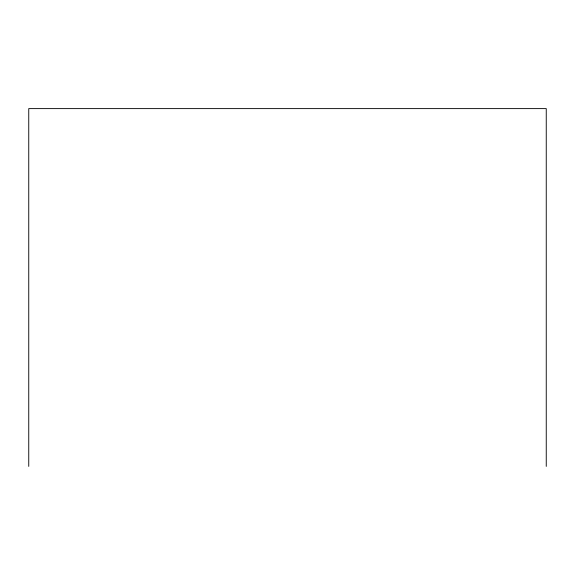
<?xml version="1.0" encoding="UTF-8"?>
<svg xmlns="http://www.w3.org/2000/svg" width="575" height="575" viewBox="0 0 575 575"><rect width="100%" height="100%" fill="white"/><g stroke="black" fill="none" stroke-linecap="round" stroke-linejoin="round"><path stroke-width="0.86" d="M546.25 466.39L546.25 108.61L28.75 108.61L28.75 466.39"/></g></svg>
